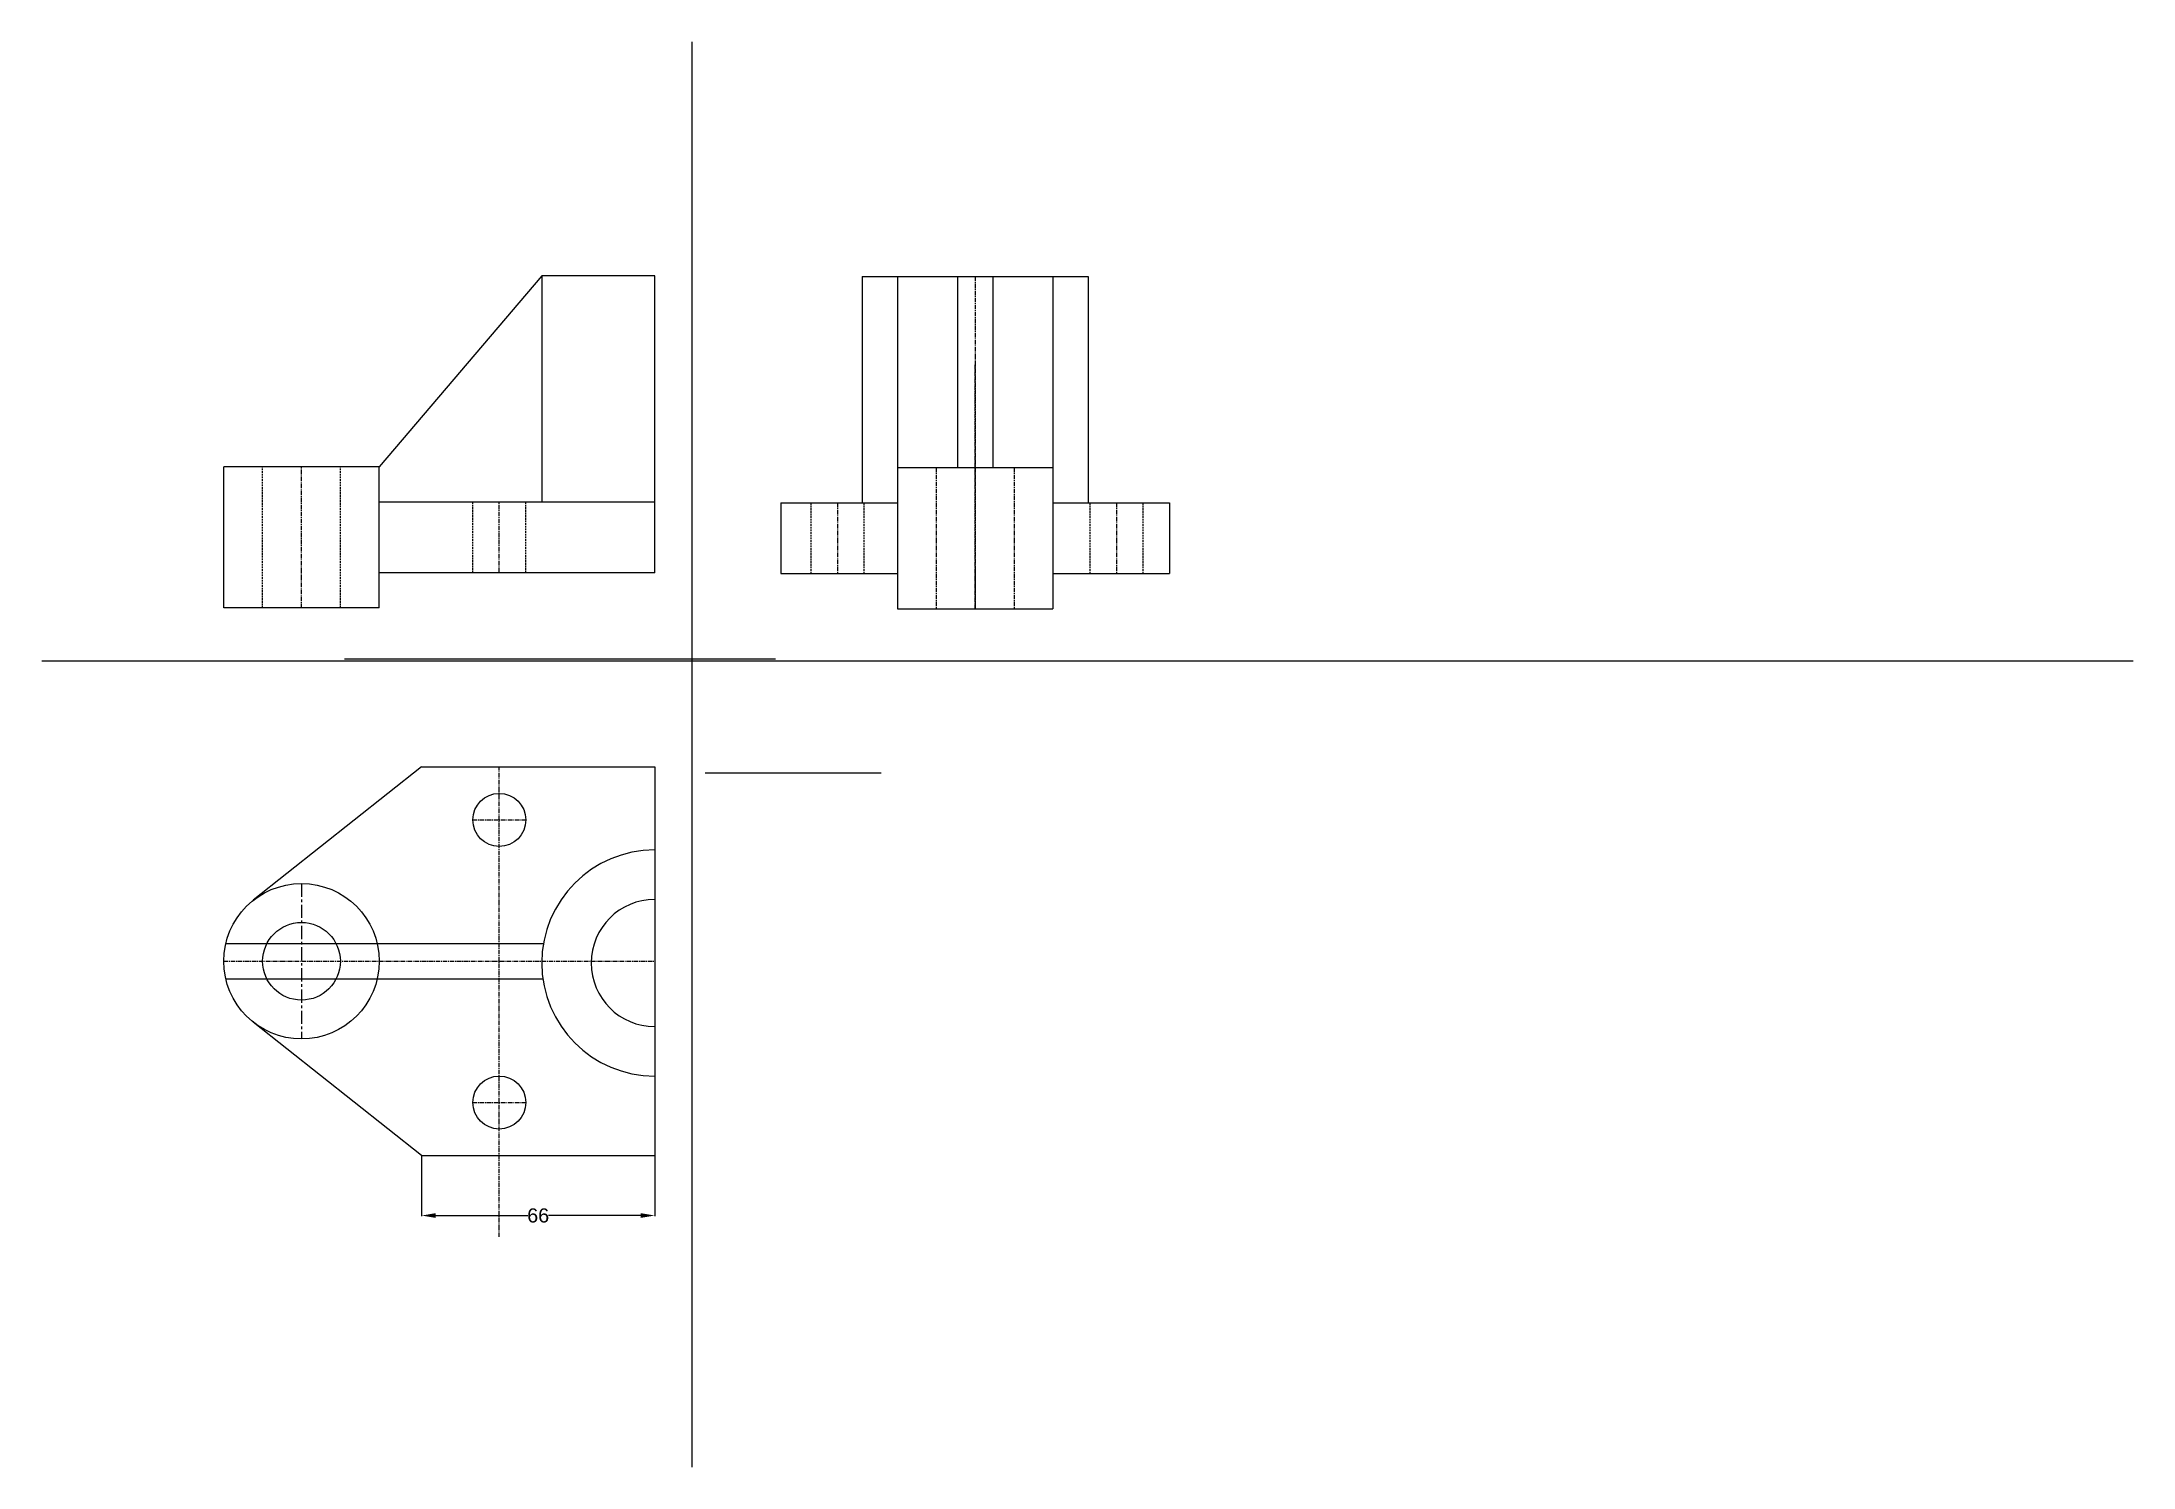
# Model space of a CAD drawing. Header units: millimetres. Extents: x -184 to 408, y -214 to 190.
import ezdxf

# ---------------------------------------------------------------- set-up
doc = ezdxf.new("R2010")
doc.units = ezdxf.units.MM
doc.header["$MEASUREMENT"] = 0
doc.linetypes.add('CENTER', pattern=[2, 1.25, -0.25, 0.25, -0.25])
doc.linetypes.add('DASHED', pattern=[0.75, 0.5, -0.25])
doc.styles.get("Standard").update_dxf_attribs({"font": 'arial.ttf'})
doc.dimstyles.get("Standard").update_dxf_attribs({"dimtxt": 4, "dimasz": 4, "dimexe": 0.18, "dimexo": 0.0625, "dimgap": 0.09, "dimtad": 0, "dimtih": 1, "dimtoh": 1, "dimdec": 0, "dimzin": 0, "dimdsep": 46, "dimtxsty": 'Standard', "dimcen": 0.09, "dimadec": 0, "dimazin": 0, "dimtfac": 1, "dimtdec": 0, "dimtofl": 0, "dimtmove": 0, "dimatfit": 3, "dimfxl": 1, "dimtolj": 1, "dimtzin": 0, "dimarcsym": 0})

# ---------------------------------------------------------------- blocks, each defined once
blk = doc.blocks.new('*D2')
at = {"color": 0, "lineweight": -2, "transparency": 16777216}
for p, q in [((-76.76, -125.47), (-76.76, -142.58)), ((-10.76, -125.47), (-10.76, -142.58)), ((-72.76, -142.4), (-46.73, -142.4)), ((-14.76, -142.4), (-40.8, -142.4))]:
    blk.add_line(p, q, dxfattribs=at)
at = {"color": 0, "transparency": 16777216}
for points in [[(-72.76, -141.73), (-72.76, -143.07), (-76.76, -142.4)], [(-14.76, -141.73), (-14.76, -143.07), (-10.76, -142.4)]]:
    blk.add_solid(points, dxfattribs=at)
at = {"layer": 'Defpoints', "color": 0, "transparency": 16777216}
for p in [(-76.76, -125.41), (-10.76, -125.41), (-76.76, -142.4)]:
    blk.add_point(p, dxfattribs=at)
at = {"color": 0, "transparency": 16777216, "insert": (-43.76, -142.4), "char_height": 4, "attachment_point": 5}
blk.add_mtext('\\A1;66', dxfattribs=at)

msp = doc.modelspace()

# ---------------------------------------------------------------- linework, layer by layer
for p, q in [((-0.31, 189.87), (-0.31, -213.63)), ((-42.76, 123.59), (-88.76, 69.59)), ((-10.76, 123.59), (-42.76, 123.59)), ((-42.76, 123.59), (-42.76, 59.59)), ((-10.76, 39.59), (-10.76, 123.59)), ((-88.76, 69.59), (-132.76, 69.59)), ((-132.76, 29.59), (-132.76, 69.59)), ((-88.76, 29.59), (-88.76, 69.59)), ((57.94, 69.32), (101.94, 69.32)), ((-10.76, 59.59), (-88.76, 59.59)), ((24.94, 59.32), (57.94, 59.32)), ((101.94, 59.32), (134.94, 59.32)), ((-10.76, 39.59), (-88.76, 39.59)), ((24.94, 39.32), (57.94, 39.32)), ((101.94, 39.32), (134.94, 39.32)), ((-88.76, 29.59), (-132.76, 29.59)), ((57.94, 29.32), (101.94, 29.32)), ((-184.26, 14.59), (407.74, 14.59)), ((23.42, 15.06), (-98.58, 15.06)), ((-76.76, -15.41), (-10.76, -15.41)), ((3.51, -17.12), (53.35, -17.12)), ((-132.19, -65.41), (-42.29, -65.41)), ((-132.19, -65.41), (-42.29, -65.41)), ((-132.19, -75.41), (-42.44, -75.41)), ((-76.76, -125.41), (-10.76, -125.41))]:
    msp.add_line(p, q)
at = {"linetype": 'Continuous'}
for p, q in [((47.94, 123.42), (47.94, 59.32)), ((47.94, 123.42), (111.94, 123.42)), ((57.94, 123.42), (57.94, 29.32)), ((74.94, 123.42), (74.94, 69.32)), ((84.94, 123.42), (84.94, 69.32)), ((101.94, 123.42), (101.94, 29.32)), ((111.94, 123.42), (111.94, 59.32)), ((24.94, 59.32), (24.94, 39.32)), ((134.94, 59.32), (134.94, 39.32))]:
    msp.add_line(p, q, dxfattribs=at)
at = {"linetype": 'CENTER'}
for p, q in [((79.94, 123.42), (79.94, 29.32)), ((57.94, 98.42), (57.94, 29.32)), ((79.94, 29.32), (79.94, 98.42)), ((-110.76, 29.59), (-110.76, 69.59)), ((68.94, 69.32), (68.94, 29.32)), ((90.94, 69.32), (90.94, 29.32)), ((-54.76, 39.59), (-54.76, 59.59)), ((40.94, 59.32), (40.94, 39.32)), ((119.94, 59.32), (119.94, 39.32)), ((79.94, 41.05), (79.94, 29.32)), ((-54.76, -148.41), (-54.76, -15.41)), ((-62.26, -30.41), (-47.26, -30.41)), ((-132.76, -70.41), (-10.76, -70.41)), ((-62.26, -110.41), (-47.26, -110.41))]:
    msp.add_line(p, q, dxfattribs=at)
at = {"linetype": 'DASHED'}
for p, q in [((-121.76, 29.59), (-121.76, 69.59)), ((-99.76, 29.59), (-99.76, 69.59)), ((-62.26, 39.59), (-62.26, 59.59)), ((-47.26, 39.59), (-47.26, 59.59)), ((33.44, 59.32), (33.44, 39.32)), ((48.44, 59.32), (48.44, 39.32)), ((112.44, 59.32), (112.44, 39.32)), ((127.44, 59.32), (127.44, 39.32))]:
    msp.add_line(p, q, dxfattribs=at)
at = {"ltscale": 4}
for p, q in [((-76.76, -15.41), (-124.42, -53.16)), ((-10.76, -15.41), (-10.76, -125.41)), ((-76.76, -125.41), (-124.42, -87.65))]:
    msp.add_line(p, q, dxfattribs=at)
at = {"linetype": 'CENTER', "ltscale": 3}
msp.add_line((-110.76, -48.41), (-110.76, -92.41), dxfattribs=at)
at = {"ltscale": 4}
for centre, radius in [((-54.76, -30.41), 7.5), ((-110.76, -70.41), 22), ((-110.76, -70.41), 11), ((-54.76, -110.41), 7.5)]:
    msp.add_circle(centre, radius, dxfattribs=at)
for radius in [32, 18]:
    msp.add_arc((-10.76, -70.9), radius, 90, 270, dxfattribs=at)

# ---------------------------------------------------------------- dimensions: what is measured, and where the dimension line sits
dim = msp.add_linear_dim(base=(-76.76, -142.4), p1=(-10.76, -125.41), p2=(-76.76, -125.41), dimstyle='Standard')
dim.commit()
dim.dimension.update_dxf_attribs({"geometry": '*D2', "text_midpoint": (-43.76, -142.4)})

doc.saveas('drawing.dxf')
